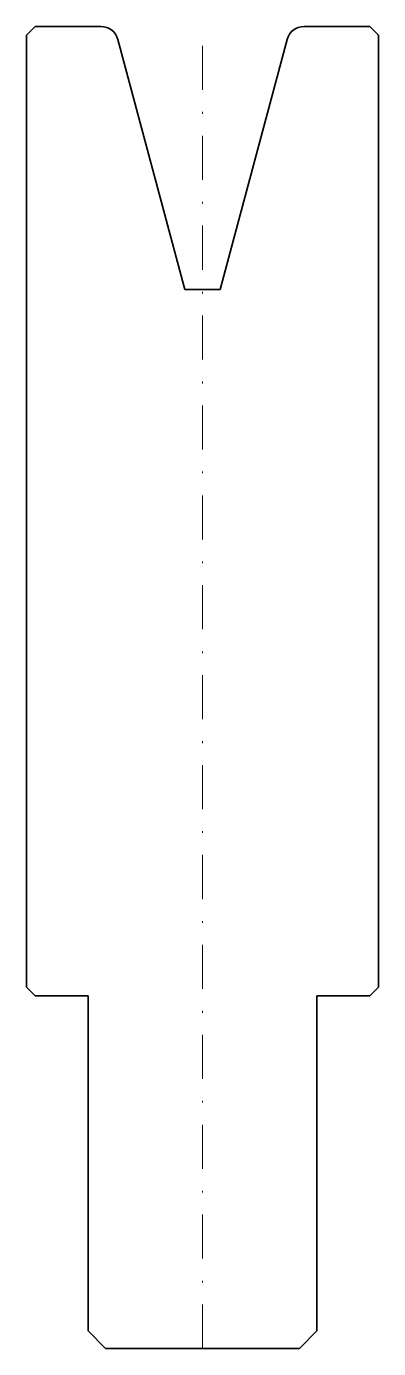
# Model space of a CAD drawing. Header units: millimetres. Extents: x -10 to 10, y -75 to 0.
import ezdxf

# ---------------------------------------------------------------- set-up
doc = ezdxf.new("R2010")
doc.units = ezdxf.units.MM
doc.header["$LTSCALE"] = 5
doc.linetypes.add('AUSGEZOGEN', pattern=[0])
doc.linetypes.add('DASHDOT', pattern=[1, 0.5, -0.25, 0, -0.25])
doc.layers.add('2', color=7, linetype='Continuous')

msp = doc.modelspace()

# ---------------------------------------------------------------- linework, layer by layer
at = {"layer": '2', "color": 7, "linetype": 'AUSGEZOGEN', "lineweight": 35}
for p, q in [((-10, -0.5), (-9.5, 0)), ((-9.5, 0), (-5.767, 0)), ((5.767, 0), (9.5, 0)), ((9.5, 0), (10, -0.5)), ((-10, -54.5), (-10, -0.5)), ((-4.801, -0.741), (-1, -14.928)), ((1, -14.928), (4.801, -0.741)), ((10, -0.5), (10, -54.5)), ((-1, -14.928), (1, -14.928)), ((-9.5, -55), (-10, -54.5)), ((10, -54.5), (9.5, -55)), ((-6.5, -55), (-9.5, -55)), ((-6.5, -74), (-6.5, -55)), ((6.5, -55), (6.5, -74)), ((9.5, -55), (6.5, -55)), ((-5.5, -75), (-6.5, -74)), ((6.5, -74), (5.5, -75)), ((5.5, -75), (-5.5, -75))]:
    msp.add_line(p, q, dxfattribs=at)
at = {"layer": '2', "color": 7, "linetype": 'DASHDOT', "lineweight": 18}
msp.add_line((0, -75), (0, 0), dxfattribs=at)
at = {"layer": '2', "color": 7, "linetype": 'AUSGEZOGEN', "lineweight": 35}
for centre, start, end in [((-5.767, -1), 15, 90), ((5.767, -1), 90, 165)]:
    msp.add_arc(centre, 1, start, end, dxfattribs=at)

doc.saveas('drawing.dxf')
